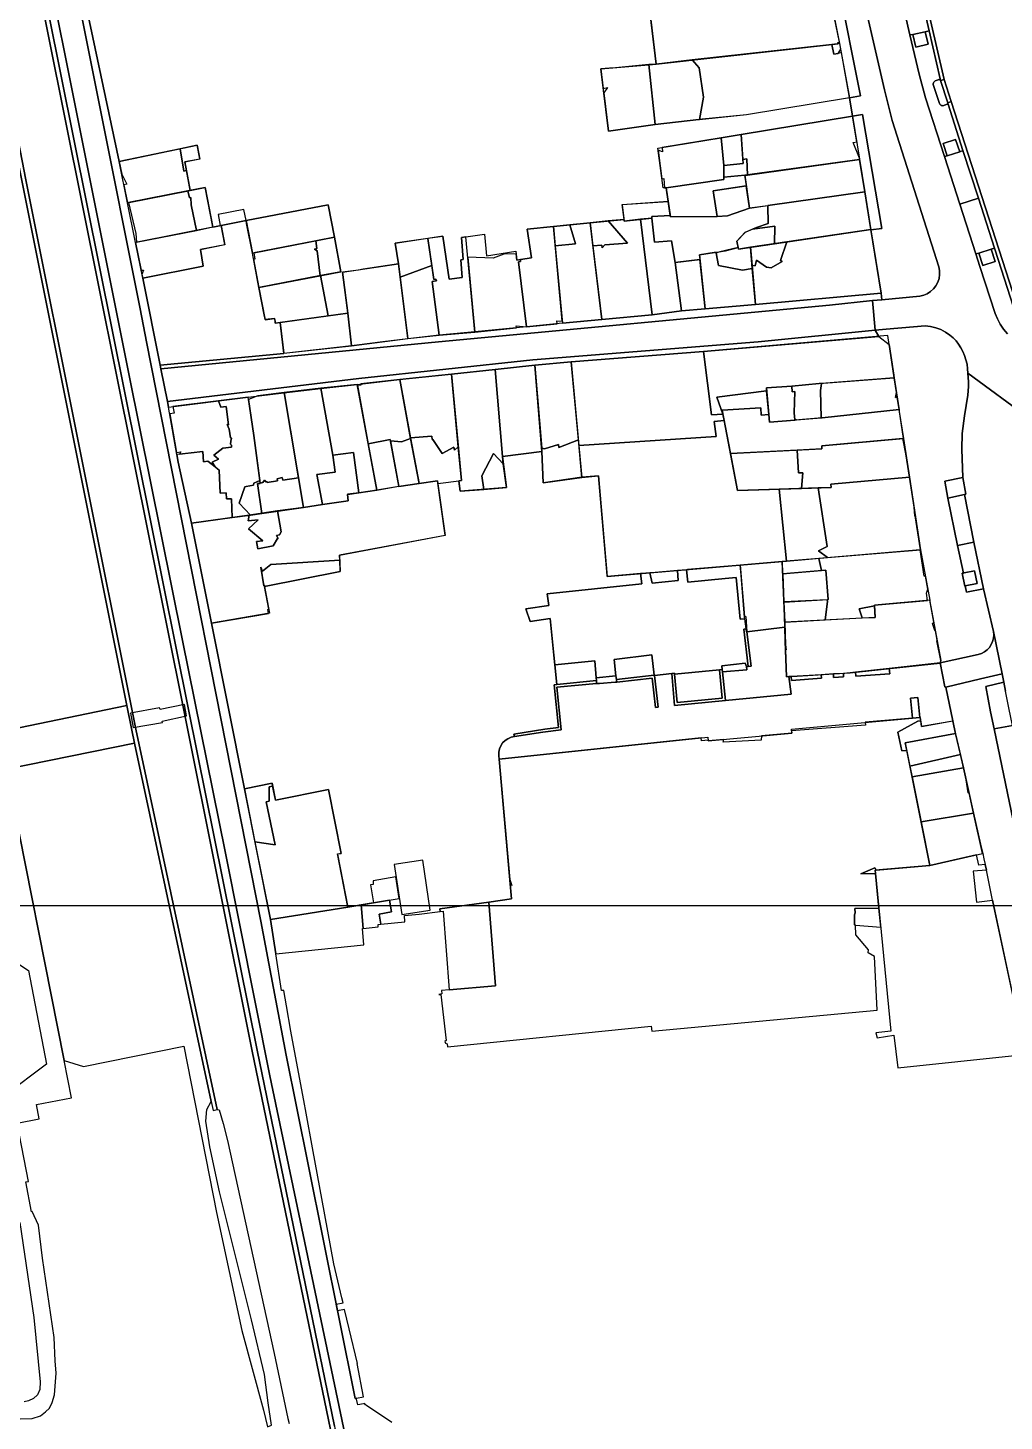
# Model space of a CAD drawing. Header units: metres. Extents: x -62 to 637, y -499 to 559.
# Drawn here: x 338.6 to 450.3, y -59 to 100.4 of the extents above; entities that cross this region are included whole.
import ezdxf

# ---------------------------------------------------------------- set-up
doc = ezdxf.new("R2010")
doc.units = ezdxf.units.M

msp = doc.modelspace()

# ---------------------------------------------------------------- linework, layer by layer
at = {"color": 7}
msp.add_lwpolyline([(0, 0), (519, 0), (519, 299), (0, 299)], close=True, dxfattribs=at)
at = {"layer": 'building_2', "color": 1}
for points in [[(431.44, 98.78), (430.12, 105.25), (429.85, 105.19), (429.82, 105.34), (409.7, 102.97), (410.48, 96.28), (431.3, 98.59), (431.27, 98.75), (431.44, 98.78)], [(415.42, 95.84), (415.88, 92.5), (415.45, 89.94), (420.81, 90.5), (432.59, 92.44), (431.66, 97.59), (431.3, 97.5), (430.8, 97.41), (430.58, 98.53), (414.61, 96.75), (415.42, 95.84)], [(431.59, 97.97), (431.47, 98.62), (430.58, 98.53), (430.8, 97.41), (431.3, 97.5), (431.59, 97.97)], [(404.91, 93.62), (404.5, 93), (405.02, 88.62), (410.38, 89.38), (409.63, 96.22), (405.44, 95.81), (405.15, 95.81), (404.17, 95.72), (404.44, 93.47), (404.91, 93.62)], [(414.61, 96.75), (410.48, 96.28), (409.63, 96.22), (410.38, 89.38), (415.36, 89.94), (415.45, 89.94), (415.88, 92.5), (415.42, 95.84), (414.61, 96.75)], [(433.42, 87.38), (432.95, 90.31), (420.2, 88.22), (420.41, 85.38), (420.84, 85.44), (420.92, 83.59), (433.74, 85.38), (433.73, 85.5), (433, 87.31), (433.42, 87.38)], [(411.2, 86.25), (410.72, 86.44), (411.15, 83.16), (411.37, 83.19), (411.43, 82.12), (411.62, 82.12), (418.21, 83.06), (418.21, 84.69), (417.9, 87.84), (411.16, 86.75), (411.2, 86.25)], [(349.95, 82.56), (349.62, 82.47), (350.04, 80.41), (357.2, 81.81), (356.77, 84.09), (356.48, 84.03), (356.06, 86.59), (349.1, 85.12), (349.39, 83.69), (349.95, 82.56)], [(356.48, 84.03), (356.77, 84.09), (356.59, 85.09), (358.31, 85.44), (358.02, 87), (356.06, 86.59), (356.48, 84.03)], [(420.92, 83.59), (420.84, 85.44), (420.41, 85.38), (420.45, 84.91), (418.21, 84.69), (418.21, 83.34), (420.63, 83.56), (420.92, 83.59)], [(434.35, 81.66), (433.74, 85.38), (420.63, 83.56), (421.14, 79.81), (423.25, 80.09), (434.35, 81.66)], [(418.21, 83.34), (418.21, 83.06), (411.62, 82.12), (412.11, 78.81), (417.46, 78.84), (417.02, 81.78), (420.8, 82.34), (420.63, 83.56), (418.21, 83.34)], [(351.07, 75.91), (357.91, 77.25), (357.3, 80.16), (357.29, 81), (357.12, 80.97), (356.95, 81.78), (350.16, 80.44), (350.99, 76.91), (351.07, 75.91)], [(357.91, 77.25), (359.8, 77.66), (358.91, 82.16), (356.95, 81.78), (357.12, 80.97), (357.29, 81), (357.3, 80.16), (357.91, 77.25)], [(421.5, 77.41), (424.07, 77.75), (424.01, 75.72), (435.05, 77.34), (434.35, 81.66), (423.25, 80.09), (423.28, 78.03), (421.94, 77.59), (421.5, 77.41)], [(372.98, 80.19), (363.59, 78.38), (364.32, 74.66), (373.69, 76.47), (372.98, 80.19)], [(406.59, 80.19), (406.83, 78.31), (410, 78.66), (409.98, 78.84), (412.09, 78.97), (411.85, 80.56), (406.59, 80.19)], [(363.34, 79.66), (360.39, 79.09), (360.65, 77.81), (363.59, 78.38), (363.34, 79.66)], [(401.27, 75.72), (398.95, 75.47), (399.76, 66.62), (404.29, 67.06), (402.93, 78.12), (400.61, 77.88), (401.27, 75.72)], [(404.28, 75.56), (404.3, 75.25), (404.63, 75.59), (407.2, 75.81), (404.98, 78.34), (402.93, 78.12), (403.26, 75.47), (404.28, 75.56)], [(404.3, 75.25), (404.28, 75.56), (403.26, 75.47), (404.29, 67.06), (410.02, 67.59), (408.68, 78.53), (406.83, 78.31), (406.81, 78.5), (404.98, 78.34), (407.2, 75.81), (404.63, 75.59), (404.3, 75.25)], [(410.02, 67.59), (413.37, 68.06), (412.65, 73.59), (412.25, 76.06), (410.29, 75.91), (410, 78.66), (408.68, 78.53), (410.02, 67.59)], [(351.69, 72.22), (351.78, 71.78), (358.7, 73.16), (358.38, 75.06), (361.18, 75.62), (360.74, 77.81), (350.96, 75.88), (351.59, 72.69), (351.88, 72.72), (351.69, 72.22)], [(386.83, 71.66), (386.11, 76.59), (384.39, 76.34), (385.05, 71.62), (385.28, 71.66), (385.35, 71.47), (384.87, 71.41), (385.66, 65.28), (389.75, 65.62), (388.74, 76.53), (388.22, 76.44), (388.42, 73.94), (388.16, 73.88), (388.3, 71.88), (386.83, 71.66)], [(395.67, 66.22), (399.16, 66.56), (399.12, 66.91), (399.73, 66.88), (398.73, 77.69), (395.74, 77.41), (396.23, 74.12), (394.97, 73.91), (394.99, 73.69), (394.73, 73.66), (395.67, 66.22)], [(398.95, 75.47), (401.27, 75.72), (400.61, 77.88), (398.73, 77.69), (398.95, 75.47)], [(424.07, 77.75), (421.5, 77.41), (420.68, 77.03), (419.7, 76.03), (419.9, 75.12), (424.01, 75.72), (424.07, 77.75)], [(425.41, 75.94), (424.7, 73.81), (424.89, 73.69), (423.62, 72.97), (423.11, 73.03), (421.95, 73.84), (421.8, 73.19), (421.45, 73.25), (421.86, 68.78), (436.22, 70.06), (435.05, 77.34), (425.41, 75.94)], [(364.45, 73.97), (365.07, 70.72), (372.08, 72.06), (371.73, 74.91), (371.42, 75.12), (371.69, 75.19), (371.58, 76.06), (364.47, 74.69), (364.59, 73.97), (364.45, 73.97)], [(371.73, 74.91), (372.08, 72.06), (374.43, 72.53), (373.69, 76.47), (371.58, 76.06), (371.69, 75.19), (371.42, 75.12), (371.73, 74.91)], [(381.2, 71.91), (384.83, 73.22), (384.39, 76.34), (380.66, 75.81), (381.01, 73.41), (381.2, 71.91)], [(417.35, 74.66), (417.6, 73.25), (420.37, 72.69), (421.48, 72.88), (421.26, 75.34), (419.9, 75.12), (419.86, 75.31), (418.43, 74.94), (417.75, 74.81), (417.35, 74.66)], [(424.7, 73.81), (425.41, 75.94), (421.26, 75.34), (421.45, 73.25), (421.8, 73.19), (421.95, 73.84), (423.11, 73.03), (423.62, 72.97), (424.89, 73.69), (424.7, 73.81)], [(376.97, 72.81), (376.46, 72.69), (374.62, 72.47), (375.22, 67.78), (375.66, 64.06), (382.09, 64.88), (381.01, 73.41), (376.97, 72.81)], [(394.73, 73.66), (394.99, 73.69), (394.97, 73.91), (394.56, 73.84), (394.48, 74.56), (393.06, 74.53), (391.84, 74.06), (388.96, 74.19), (389.75, 65.62), (394.52, 66.09), (394.48, 66.34), (395.67, 66.22), (394.73, 73.66)], [(415.49, 73.94), (412.65, 73.59), (413.37, 68.06), (416.09, 68.28), (415.49, 73.94)], [(417.33, 74.75), (415.44, 74.47), (416.09, 68.28), (421.86, 68.78), (421.48, 72.88), (420.37, 72.69), (417.6, 73.25), (417.35, 74.66), (417.33, 74.75)], [(372.98, 67.47), (372.1, 72.09), (365.07, 70.72), (365.78, 67.03), (366.85, 67.19), (366.93, 66.88), (366.93, 66.62), (372.98, 67.47)], [(381.2, 71.91), (382.09, 64.88), (385.66, 65.28), (384.87, 71.41), (385.35, 71.47), (385.28, 71.66), (385.05, 71.62), (384.83, 73.22), (381.2, 71.91)], [(375.66, 64.06), (375.22, 67.78), (367.48, 66.72), (367.9, 63.19), (375.66, 64.06)], [(416.82, 56.16), (418.12, 56.22), (417.43, 58.16), (423.12, 58.91), (423.09, 59.25), (425.99, 59.44), (429.11, 59.72), (437.7, 60.38), (437.12, 64.19), (436.98, 65.22), (415.89, 63.41), (416.82, 56.16)], [(399.32, 52.75), (399.35, 52.41), (401.59, 53.28), (400.75, 62.22), (396.62, 61.84), (397.4, 52.34), (397.72, 52.28), (399.32, 52.75)], [(417.13, 55.38), (418.27, 55.5), (418.12, 56.22), (416.82, 56.16), (415.89, 63.41), (400.75, 62.22), (401.65, 52.66), (417.34, 53.69), (417.13, 55.38)], [(384.83, 53.72), (384.88, 53.31), (384.94, 53.34), (386.02, 51.72), (387.34, 52.47), (387.44, 52.09), (387.86, 52.5), (387.1, 60.81), (381.16, 60.19), (382.4, 53.53), (384.83, 53.72)], [(387.1, 60.81), (388.21, 48.62), (387.91, 48.59), (388.06, 47.41), (390.77, 47.62), (390.56, 49.16), (391.88, 51.72), (393.01, 50.53), (392.9, 51.38), (392.08, 61.34), (387.1, 60.81)], [(397.43, 51.97), (396.62, 61.84), (392.08, 61.34), (392.9, 51.38), (397.43, 51.97)], [(372.16, 59.19), (367.94, 58.69), (370.17, 45.56), (372.32, 45.91), (371.67, 49.31), (373.77, 49.59), (373.52, 51.53), (372.16, 59.19)], [(378.56, 47.53), (376.3, 59.62), (372.16, 59.19), (373.52, 51.53), (375.86, 51.84), (376.47, 47.22), (378.56, 47.53)], [(382.41, 53.44), (381.16, 60.19), (376.7, 59.69), (376.71, 59.56), (376.33, 59.53), (377.57, 52.84), (380.08, 53.31), (380.11, 53.16), (381.35, 53.06), (382.41, 53.44)], [(426.27, 56.38), (426.33, 58.81), (426.04, 58.78), (425.99, 59.44), (423.09, 59.25), (423.44, 55.31), (426.33, 55.53), (426.54, 55.56), (426.35, 55.59), (426.27, 56.38)], [(426.33, 58.81), (426.27, 56.38), (426.35, 55.59), (426.54, 55.56), (429.36, 55.81), (429.28, 58.94), (429.38, 59.75), (429.11, 59.72), (425.99, 59.44), (426.04, 58.78), (426.33, 58.81)], [(438.04, 58.16), (437.84, 58.12), (437.96, 58.69), (437.7, 60.38), (429.38, 59.75), (429.28, 58.94), (429.36, 55.81), (429.45, 55.81), (438.26, 56.75), (438.04, 58.16)], [(360.44, 57.75), (355.22, 57.09), (355.36, 56.34), (354.87, 56.28), (355.63, 51.84), (356.13, 51.91), (355.97, 51.66), (358.66, 51.94), (358.74, 50.78), (359.24, 50.84), (360.05, 50.19), (359.72, 50.72), (360.45, 51.06), (359.91, 51.53), (360.92, 52.34), (361.94, 52.44), (361.91, 52.69), (361.83, 52.81), (361.86, 53.12), (361.91, 53.5), (361.8, 53.53), (361.66, 54.5), (361.45, 55.06), (361.59, 55), (361.31, 57.12), (360.7, 57.03), (360.44, 57.75)], [(363.83, 58.19), (360.44, 57.75), (360.7, 57.03), (361.31, 57.12), (361.59, 55), (361.45, 55.06), (361.66, 54.5), (361.8, 53.53), (361.91, 53.5), (361.86, 53.12), (361.83, 52.81), (361.91, 52.69), (361.94, 52.44), (360.92, 52.34), (359.91, 51.53), (360.45, 51.06), (359.72, 50.72), (360.05, 50.19), (360.51, 49.81), (360.65, 47.19), (361.31, 47.22), (361.35, 46.53), (361.91, 46.53), (362.02, 44.41), (364.11, 44.69), (362.79, 46.03), (363.47, 47.91), (363.61, 47.97), (364.46, 48.09), (364.48, 48.34), (365.15, 48.62), (364.48, 53.78), (363.83, 58.19)], [(365.98, 48.53), (366, 48.41), (367.19, 48.59), (367.14, 48.84), (367.74, 48.97), (367.8, 48.69), (369.59, 48.94), (367.94, 58.69), (364.92, 58.31), (363.87, 57.91), (364.48, 53.78), (365.19, 48.34), (365.51, 48.41), (365.7, 48.66), (365.87, 48.5), (365.98, 48.53)], [(422.48, 56.12), (423.36, 56.19), (423.12, 58.91), (417.43, 58.16), (418.12, 56.22), (418.05, 56.69), (422.44, 56.97), (422.48, 56.12)], [(437.84, 58.12), (438.04, 58.16), (437.96, 58.69), (437.84, 58.12)], [(438.26, 56.75), (429.45, 55.81), (426.33, 55.53), (423.44, 55.31), (423.36, 56.19), (422.48, 56.12), (422.44, 56.97), (418.05, 56.69), (418.98, 51.72), (429.44, 52.28), (429.41, 52.59), (438.77, 53.44), (438.26, 56.75)], [(419.77, 47.5), (418.27, 55.5), (417.13, 55.38), (417.34, 53.69), (401.65, 52.66), (401.99, 49), (403.9, 49.16), (404.89, 37.66), (425.38, 39.41), (424.55, 47.66), (419.77, 47.5)], [(383.38, 48.28), (382.41, 53.44), (381.35, 53.06), (380.11, 53.16), (381.08, 47.97), (383.38, 48.28)], [(384.88, 53.31), (384.83, 53.72), (382.4, 53.53), (383.38, 48.28), (385.47, 48.59), (385.52, 48.28), (388.21, 48.62), (387.86, 52.5), (387.44, 52.09), (387.34, 52.47), (386.02, 51.72), (384.94, 53.34), (384.88, 53.31)], [(399.35, 52.41), (399.32, 52.75), (397.72, 52.28), (397.4, 52.34), (397.43, 51.97), (397.57, 48.38), (401.99, 49), (401.59, 53.28), (399.35, 52.41)], [(426.77, 49.53), (427.27, 49.5), (427.09, 47.72), (430.48, 47.84), (430.45, 48.22), (439.44, 49.03), (439.03, 51.69), (438.7, 53.44), (429.41, 52.59), (429.44, 52.28), (426.59, 52.12), (426.77, 49.53)], [(357.37, 43.75), (362.02, 44.41), (361.91, 46.53), (361.35, 46.53), (361.31, 47.22), (360.65, 47.19), (360.51, 49.81), (359.24, 50.84), (358.74, 50.78), (358.66, 51.94), (355.67, 51.62), (355.82, 50.75), (357.37, 43.75)], [(391.88, 51.72), (390.56, 49.16), (390.77, 47.62), (393.36, 47.84), (393.01, 50.53), (391.88, 51.72)], [(427.27, 49.5), (426.77, 49.53), (426.59, 52.12), (418.98, 51.72), (419.77, 47.5), (427.09, 47.72), (427.27, 49.5)], [(366.7, 41.16), (364.93, 40.81), (364.79, 41.66), (365.52, 41.75), (363.88, 43.12), (364.99, 44.12), (363.82, 44.03), (363.96, 44.69), (357.37, 43.75), (359.65, 32.31), (366.16, 33.44), (366.09, 33.88), (366.2, 33.91), (365.69, 36.5), (365.73, 36.62), (365.63, 36.59), (365.3, 38.72), (365.47, 38.25), (366.42, 39.03), (374.3, 39.53), (374.28, 40.09), (386.37, 42.38), (385.47, 48.59), (383.38, 48.28), (381.08, 47.97), (378.56, 47.53), (376.47, 47.22), (375.18, 47.06), (375.28, 46.31), (372.32, 45.91), (370.17, 45.56), (367.2, 45.16), (367.62, 42.75), (367.41, 42.41), (367.09, 42.34), (367.27, 42), (367.18, 42), (366.7, 41.16)], [(365.41, 44.88), (364.89, 48.28), (365.19, 48.31), (365.15, 48.62), (364.48, 48.34), (364.46, 48.09), (363.61, 47.97), (363.47, 47.91), (362.79, 46.03), (364.11, 44.69), (365.41, 44.88)], [(366, 48.41), (365.98, 48.53), (365.87, 48.5), (365.7, 48.66), (365.51, 48.41), (365.19, 48.34), (364.89, 48.28), (365.41, 44.88), (370.17, 45.56), (369.59, 48.94), (367.8, 48.69), (367.74, 48.97), (367.14, 48.84), (367.19, 48.59), (366, 48.41)], [(440.06, 44.59), (439.97, 45.59), (439.44, 49.03), (430.45, 48.22), (430.48, 47.84), (429.02, 47.78), (430.02, 41.09), (429.04, 40.59), (430.07, 39.81), (440.72, 40.72), (440.12, 44.59), (440.06, 44.59)], [(429.02, 47.78), (424.55, 47.66), (425.38, 39.41), (430.07, 39.81), (429.04, 40.59), (430.02, 41.09), (429.02, 47.78)], [(364.93, 40.81), (366.7, 41.16), (367.18, 42), (367.27, 42), (367.09, 42.34), (367.41, 42.41), (367.62, 42.75), (367.2, 45.16), (363.96, 44.69), (363.82, 44.03), (364.99, 44.12), (363.88, 43.12), (365.52, 41.75), (364.79, 41.66), (364.93, 40.81)], [(430.07, 34.78), (429.8, 32.69), (434.04, 32.91), (433.7, 33.94), (435.45, 34.28), (435.45, 34.38), (441.52, 34.91), (441.39, 35.75), (441.54, 36.19), (441.27, 37.69), (441.12, 37.69), (440.69, 40.69), (429.1, 39.72), (429.38, 38.34), (429.88, 38.38), (430.17, 35.03), (430.02, 35), (430.07, 34.78)], [(374.3, 39.53), (366.42, 39.03), (365.47, 38.25), (365.3, 38.72), (365.63, 36.59), (365.73, 36.62), (365.69, 36.5), (374.37, 38.22), (374.3, 39.53)], [(420.75, 33.09), (420.84, 31.31), (425.2, 31.84), (425.16, 33.12), (424.9, 39.38), (420.09, 38.97), (420.59, 33.09), (420.75, 33.09)], [(429.1, 39.72), (424.9, 39.38), (424.95, 37.97), (429.38, 38.34), (429.1, 39.72)], [(429.8, 32.69), (430.07, 34.78), (430.02, 35), (425.09, 34.75), (425.18, 32.44), (429.8, 32.69)], [(442.41, 31.44), (442.34, 31.47), (442.1, 32.28), (442.23, 32.44), (441.77, 34.94), (435.45, 34.38), (435.53, 32.97), (425.18, 32.44), (425.27, 29.84), (425.35, 29.28), (425.28, 29.28), (425.38, 26.19), (432.65, 26.62), (442.97, 27.75), (443.02, 28.06), (442.57, 30.31), (442.6, 30.38), (442.41, 31.44)], [(435.53, 32.97), (435.45, 34.28), (433.7, 33.94), (434.04, 32.91), (435.53, 32.97)], [(434.71, -5.41), (434.78, -5.06), (433.33, -3.34), (433.29, -2.22), (433.18, -2.19), (433.16, -1.06), (433.23, -0.81), (433.22, -0.34), (435.95, -0.31), (435.57, 3.69), (433.88, 3.62), (435.49, 4.34), (435.66, 4.06), (441.77, 4.59), (439.13, 17.75), (438.59, 17.72), (438.1, 19.84), (440.42, 21.12), (440.74, 21.16), (440.68, 21.53), (434.4, 20.97), (434.44, 20.66), (425.97, 20), (426, 19.72), (422.52, 19.41), (422.49, 18.91), (418.16, 18.69), (418.21, 19), (416.45, 18.84), (416.45, 18.91), (415.68, 18.84), (415.65, 19.19), (392.54, 16.75), (393.76, 2.97), (393.98, 2.31), (393.8, 2.47), (393.95, 0.78), (391.37, 0.41), (392.1, -9.19), (386.82, -9.62), (385.94, -9.72), (385.98, -10.09), (385.65, -10.16), (385.85, -10.16), (386.48, -15.44), (386.33, -15.56), (386.38, -15.75), (386.58, -15.81), (386.64, -16.16), (409.92, -13.78), (409.98, -14.38), (435.76, -11.97), (435.47, -5.81), (434.71, -5.41)], [(438.95, 18.62), (444.73, 19.69), (444.4, 21.12), (440.84, 20.5), (440.74, 21.16), (440.42, 21.12), (438.1, 19.84), (438.59, 17.72), (439.13, 17.75), (438.95, 18.62)], [(445.27, 17.28), (444.73, 19.69), (438.95, 18.62), (439.49, 15.97), (445.27, 17.28)], [(445.61, 15.78), (445.27, 17.28), (439.49, 15.97), (439.74, 14.72), (445.61, 15.78)], [(446.77, 10.59), (446.26, 12.88), (446.18, 12.91), (445.92, 14.38), (445.61, 15.78), (439.74, 14.72), (440.77, 9.59), (446.77, 10.59)], [(366.22, 13.59), (366.63, 13.66), (366.56, 14), (363.42, 13.38), (364.61, 7.31), (366.91, 6.97), (365.89, 11.88), (366.25, 11.94), (366.22, 13.59)], [(364.61, 7.31), (366.37, -1.59), (375.24, -0.16), (374.05, 5.91), (374.47, 5.97), (373.02, 13.28), (366.95, 12.06), (366.63, 13.66), (366.22, 13.59), (366.25, 11.94), (365.89, 11.88), (366.91, 6.97), (364.61, 7.31)], [(446.77, 10.59), (440.77, 9.59), (441.77, 4.59), (447.81, 5.97), (446.77, 10.59)], [(380.52, 4.72), (381.39, -1.03), (384.66, -0.53), (383.8, 5.19), (380.52, 4.72)], [(451.85, -17.12), (451.73, -16.53), (452.6, -16.44), (451.83, -12.91), (448.93, 0.62), (448.25, 4.06), (448.1, 4.69), (447.37, 4.62), (447.12, 5.81), (441.77, 4.59), (435.53, 4.06), (437.31, -14.38), (435.61, -14.56), (435.77, -15.12), (437.68, -14.84), (438.11, -18.56), (451.85, -17.12)], [(378.12, 2.41), (377.84, 2.38), (378.15, 0.31), (381.11, 0.81), (380.73, 3.28), (378.12, 2.84), (378.12, 2.41)], [(435.53, 4.06), (435.66, 4.06), (435.49, 4.34), (433.88, 3.62), (435.57, 3.69), (435.53, 4.06)], [(377.07, -4.5), (376.89, -2.62), (376.99, -2.62), (376.75, 0.09), (375.24, -0.16), (366.37, -1.59), (366.99, -5.5), (377.07, -4.5)], [(380.01, 0.62), (376.75, 0.09), (376.99, -2.62), (378.71, -2.41), (378.71, -2.16), (379, -2.12), (378.8, -0.97), (380.24, -0.72), (380.01, 0.62)], [(392.1, -9.19), (391.37, 0.41), (385.74, -0.38), (385.77, -0.66), (386.13, -0.62), (386.82, -9.62), (392.1, -9.19)], [(433.16, -1.06), (433.18, -2.19), (433.29, -2.22), (436.16, -2.47), (435.95, -0.31), (433.22, -0.34), (433.23, -0.81), (433.16, -1.06)]]:
    msp.add_lwpolyline(points, close=True, dxfattribs=at)
at = {"layer": 'road_0', "color": 8}
for points in [[(434.91, 129.52), (433.24, 129.07), (433.09, 129.06), (432.95, 129.1), (432.82, 129.17), (432.72, 129.29), (432.67, 129.42), (439.48, 99.61), (439.83, 99.66), (441.24, 99.97), (441.69, 100.08), (434.91, 129.52)], [(443.87, 91.69), (443.75, 91.69), (443.27, 91.52), (443.17, 91.53), (443.08, 91.56), (442.99, 91.62), (442.92, 91.69), (442.87, 91.77), (442.16, 93.94), (442.16, 94.04), (442.18, 94.14), (442.23, 94.23), (442.3, 94.3), (442.39, 94.35), (442.83, 94.52), (442.96, 94.58), (441.69, 100.08), (441.24, 99.97), (441.6, 98.56), (440.16, 98.21), (439.83, 99.66), (439.48, 99.61), (440.57, 95.11), (441.3, 92.41), (443.46, 85.69), (443.77, 85.79), (443.3, 87.2), (444.72, 87.67), (445.19, 86.26), (445.57, 86.39), (443.87, 91.69)], [(443, 94.41), (442.96, 94.58), (442.83, 94.52), (442.39, 94.35), (442.3, 94.3), (442.23, 94.23), (442.18, 94.14), (442.16, 94.04), (442.16, 93.94), (442.87, 91.77), (442.92, 91.69), (442.99, 91.62), (443.08, 91.56), (443.17, 91.53), (443.27, 91.52), (443.75, 91.69), (443.87, 91.69), (443.82, 91.84), (443, 94.41)], [(445.57, 86.39), (445.19, 86.26), (443.77, 85.79), (443.46, 85.69), (445.21, 80.25), (447.33, 80.93), (445.57, 86.39)], [(447.33, 80.93), (445.21, 80.25), (447.03, 74.59), (447.39, 74.65), (448.8, 75.1), (449.17, 75.22), (447.33, 80.93)], [(430.32, 68.69), (435.23, 69.22), (436.28, 69.32), (436.22, 70.07), (421.86, 68.79), (416.09, 68.29), (413.37, 68.05), (410.02, 67.59), (404.29, 67.07), (399.76, 66.62), (395.67, 66.21), (389.75, 65.63), (385.66, 65.27), (382.09, 64.86), (379.24, 64.5), (376.26, 64.12), (375.66, 64.05), (367.9, 63.18), (353.77, 61.84), (353.86, 61.42), (385.58, 64.5), (430.32, 68.69)], [(422.14, 64.5), (435.52, 65.83), (435.23, 69.22), (430.32, 68.69), (385.58, 64.5), (353.86, 61.42), (354.62, 57.66), (376.5, 60.29), (396.37, 62.44), (422.14, 64.5)], [(435.95, 65.11), (435.52, 65.83), (422.14, 64.5), (396.37, 62.44), (376.5, 60.29), (354.62, 57.66), (354.74, 57.04), (363.83, 58.19), (367.93, 58.68), (372.15, 59.18), (376.3, 59.63), (381.15, 60.18), (387.1, 60.8), (392.08, 61.34), (396.61, 61.83), (400.75, 62.23), (415.89, 63.4), (435.95, 65.11)], [(445.54, 48.97), (445.42, 52.21), (445.48, 54.03), (445.74, 56.03), (446.13, 58.4), (446.17, 58.9), (446.19, 59.41), (446.19, 59.91), (446.16, 60.42), (446.11, 60.92), (446.09, 61.43), (446.03, 61.94), (445.91, 62.44), (445.75, 62.93), (445.55, 63.4), (445.33, 63.82), (445.06, 64.22), (444.77, 64.6), (444.43, 64.95), (444.07, 65.26), (443.57, 65.62), (443.02, 65.91), (442.45, 66.12), (441.85, 66.27), (441.24, 66.34), (439.91, 66.22), (436.77, 65.95), (435.52, 65.83), (435.95, 65.11), (437.12, 64.2), (437.65, 60.69), (437.7, 60.39), (438.26, 56.74), (438.29, 56.53), (438.76, 53.43), (439.44, 49.03), (440.72, 40.71), (441.77, 34.93), (441.79, 34.79), (443.02, 28.05), (442.96, 27.76), (447.3, 28.72), (447.67, 28.84), (448.01, 29.02), (448.32, 29.25), (448.59, 29.54), (448.8, 29.86), (448.95, 30.21), (449.05, 30.59), (449.08, 30.97), (449.04, 31.36), (447.93, 36.24), (445.98, 35.85), (445.83, 36.57), (445.78, 36.56), (445.49, 38.03), (445.62, 38.05), (444.96, 41.22), (443.83, 46.61), (443.48, 48.55), (445.54, 48.97)], [(446.82, 41.6), (445.75, 47.03), (443.83, 46.61), (444.96, 41.22), (446.82, 41.6)], [(446.82, 41.6), (444.96, 41.22), (445.62, 38.05), (445.7, 38.07), (446.9, 38.31), (447.19, 36.84), (445.83, 36.57), (445.98, 35.85), (447.93, 36.24), (446.82, 41.6)], [(420.62, 32.81), (420.09, 32.77), (419.62, 37.55), (418.38, 37.43), (414.12, 37.02), (413.94, 38.43), (412.98, 38.35), (412.94, 38.35), (412.99, 37.21), (410.02, 36.91), (409.78, 38.08), (408.84, 38), (408.71, 37.99), (408.85, 36.81), (398.01, 35.67), (398.2, 34.34), (395.57, 33.96), (396.06, 32.51), (398.38, 32.85), (398.8, 28.66), (398.91, 27.55), (403.48, 28.01), (403.63, 26.05), (405.89, 26.3), (405.68, 28.16), (409.98, 28.69), (410.25, 26.35), (410.31, 26.34), (412.26, 26.55), (412.57, 26.58), (412.57, 26.48), (417.71, 26.99), (418.04, 27.02), (418, 27.45), (420.68, 27.72), (420.8, 27.34), (421.01, 27.37), (420.5, 31.63), (420.77, 31.66), (420.62, 32.81)], [(425.2, 31.85), (420.87, 31.33), (421.34, 27.41), (421.01, 27.37), (420.8, 27.34), (420.86, 26.97), (418.06, 26.73), (418.4, 23.45), (425.92, 24.2), (425.67, 26.2), (425.38, 26.18), (425.25, 30.24), (425.2, 31.85)], [(449.04, 31.36), (449.08, 30.97), (449.05, 30.59), (448.95, 30.21), (448.8, 29.86), (448.59, 29.54), (448.32, 29.25), (448.01, 29.02), (447.67, 28.84), (447.3, 28.72), (442.96, 27.76), (443.49, 25.02), (443.61, 25.01), (447.59, 25.95), (450.03, 26.51), (449.04, 31.36)], [(440.62, 21.53), (440.68, 21.54), (440.84, 20.5), (444.4, 21.14), (443.61, 25.01), (443.49, 25.02), (442.96, 27.76), (437.13, 27.11), (437.2, 26.51), (433.33, 26.24), (433.28, 26.69), (432.65, 26.62), (431.89, 26.57), (431.91, 26.18), (430.78, 26.11), (430.76, 26.51), (429.37, 26.42), (429.4, 26.03), (425.95, 25.77), (425.92, 26.21), (425.67, 26.2), (425.92, 24.2), (418.4, 23.45), (412.6, 22.88), (412.26, 26.55), (410.31, 26.34), (410.72, 22.69), (410.4, 22.66), (410.03, 26.01), (405.97, 25.57), (405.81, 25.55), (403.99, 25.42), (403.68, 25.4), (399.14, 24.98), (399.63, 20.13), (397.53, 19.85), (394.27, 19.34), (393.89, 19.26), (393.53, 19.1), (393.21, 18.89), (392.93, 18.61), (392.72, 18.28), (392.57, 17.92), (392.5, 17.54), (392.5, 17.15), (392.54, 16.74), (416.41, 19.26), (416.45, 18.85), (426, 19.73), (425.95, 20.19), (439.79, 21.46), (439.56, 23.73), (440.41, 23.82), (440.62, 21.53)], [(420.8, 27.34), (420.68, 27.72), (418, 27.45), (418.04, 27.02), (418.06, 26.73), (420.86, 26.97), (420.8, 27.34)], [(405.89, 26.3), (403.63, 26.05), (403.65, 25.75), (403.68, 25.4), (403.99, 25.42), (405.81, 25.55), (405.97, 25.57), (405.94, 25.88), (405.89, 26.3)], [(349.97, 22.88), (335.35, 19.9), (335.55, 18.92), (335.85, 17.36), (336.2, 15.63), (350.84, 18.6), (350.53, 20.07), (349.97, 22.88)], [(356.54, 23.01), (353.76, 22.43), (353.71, 22.64), (350.37, 22.03), (350.7, 20.38), (354.02, 20.96), (353.99, 21.11), (356.8, 21.73), (356.54, 23.01)], [(451.22, 20.61), (449.14, 20.21), (453.24, 0.37), (455.32, 0.83), (451.22, 20.61)]]:
    msp.add_lwpolyline(points, close=True, dxfattribs=at)
for points in [[(450.65, 65.42), (450.21, 65.95), (449.82, 66.52), (449.51, 67.12), (449.26, 67.76), (447.51, 73.12), (447.03, 74.59), (445.21, 80.25), (443.46, 85.69), (441.3, 92.41), (440.57, 95.11), (440.57, 95.11), (439.48, 99.61), (432.67, 129.42)], [(380.26, -59.15), (377.35, -57.21), (377.25, -57.11), (377.19, -57.02), (377.17, -56.95), (377.02, -56.99), (376.36, -57.12), (376.23, -56.46), (376.21, -56.36), (376.05, -56.39), (370.68, -29.63), (368.17, -17.1), (365.28, -1.78), (352.22, 64.5), (351.47, 68.28), (342.11, 115.3)], [(342.11, 115.3), (351.47, 68.28), (352.22, 64.5), (365.28, -1.78), (368.17, -17.1), (370.68, -29.63), (376.05, -56.39), (376.21, -56.36), (377.02, -56.2), (376.3, -52.4), (376.32, -52.38), (375.38, -48.42), (374.85, -46.2), (374.04, -46.36), (373.9, -45.6), (374.68, -45.45), (374.54, -44.88), (373.62, -40.99), (372.27, -33.5), (371.27, -28.13), (370.4, -23.33), (370.29, -22.72), (368.71, -14.36), (368.22, -11.46), (367.91, -9.7), (367.66, -9.73), (366.99, -5.51), (366.37, -1.6), (363.42, 13.38), (359.65, 32.31), (357.37, 43.74), (355.82, 50.74), (355.67, 51.62), (354.74, 57.04), (354.62, 57.66), (354.62, 57.66), (353.86, 61.42), (353.77, 61.84), (351.78, 71.77), (350.96, 75.88), (350.04, 80.4), (349.1, 85.12), (345.42, 102.39)], [(339.56, 109.34), (357.01, 22.44), (364.85, -16.54), (373.7, -59.57), (373.74, -59.8), (373.82, -59.97), (374.12, -60.58), (376.26, -65.06), (377.16, -66.91), (377.76, -68.12), (378.14, -68.98), (378.71, -70.16), (379.1, -70.17), (378.57, -68.99), (375.09, -61.34), (370.12, -37.66), (366.3, -19.49), (361.22, 6.2), (356.34, 30.35), (350.24, 60.67), (344.32, 90.2), (340.68, 108.31)], [(431.3, 105.49), (433.84, 92.66), (432.59, 92.43), (432.95, 90.32), (434.06, 90.5), (436.28, 77.46), (435.04, 77.33), (436.22, 70.07), (436.28, 69.32), (440.64, 69.72), (441.08, 69.83), (441.49, 70.01), (441.87, 70.26), (442.2, 70.56), (442.48, 70.92), (442.69, 71.32), (442.83, 71.75), (442.9, 72.2), (442.89, 72.65), (442.8, 73.1), (437.48, 89.83), (436.59, 93.32), (432.79, 109.9)], [(432.79, 109.9), (436.59, 93.32), (437.48, 89.83), (442.8, 73.1), (442.89, 72.65), (442.9, 72.2), (442.83, 71.75), (442.69, 71.32), (442.48, 70.92), (442.2, 70.56), (441.87, 70.26), (441.49, 70.01), (441.08, 69.83), (440.64, 69.72), (436.28, 69.32), (435.23, 69.22), (435.52, 65.83), (436.77, 65.95), (439.91, 66.22), (441.24, 66.34), (441.85, 66.27), (442.45, 66.12), (443.02, 65.91), (443.57, 65.62), (444.07, 65.26), (444.43, 64.95), (444.77, 64.6), (445.06, 64.22), (445.33, 63.82), (445.55, 63.4), (445.75, 62.93), (445.91, 62.44), (446.03, 61.94), (446.09, 61.43), (446.11, 60.92), (453.19, 55.72)], [(340.68, 108.31), (344.32, 90.2), (350.24, 60.67), (356.34, 30.35), (361.22, 6.2), (366.3, -19.49), (370.12, -37.66), (375.09, -61.34)], [(451.65, 67.53), (449.63, 73.79), (449.63, 73.79), (449.17, 75.22), (448.8, 75.1), (449.25, 73.68), (447.85, 73.23), (447.39, 74.65), (447.03, 74.59), (447.51, 73.12), (449.26, 67.76), (449.51, 67.12), (449.82, 66.52), (450.21, 65.95), (450.65, 65.42)], [(453.19, 55.72), (446.11, 60.92), (446.16, 60.42), (446.19, 59.91), (446.19, 59.41), (446.17, 58.9), (446.13, 58.4), (445.74, 56.03), (445.48, 54.03), (445.42, 52.21), (445.54, 48.97), (445.88, 47.06), (445.75, 47.03), (446.82, 41.6), (447.93, 36.24), (449.04, 31.36), (450.03, 26.51), (450.23, 25.55), (450.43, 24.53)], [(453.24, 0.37), (449.14, 20.21), (448.73, 22.17), (448.17, 25.07), (450.23, 25.55), (450.03, 26.51), (447.59, 25.95), (443.61, 25.01), (444.4, 21.14), (444.73, 19.67), (445.61, 15.77), (446.77, 10.59), (447.58, 7.02), (447.82, 5.97), (447.96, 5.34), (448.25, 4.06), (446.75, 3.93), (447.1, 0.41), (448.93, 0.62), (451.31, -10.5)]]:
    msp.add_lwpolyline(points, dxfattribs=at)
at = {"layer": 'road_1', "color": 7}
for points in [[(337.75, -58.71), (339.15, -58.68), (340.07, -58.37), (340.66, -57.93), (341.13, -57.5), (341.44, -56.85), (341.7, -55.98), (341.88, -53.48), (341.75, -52.09), (341.64, -49.43), (340.33, -40.32), (339.87, -36.55), (339.14, -35.01), (339.06, -35.03), (338.4, -31.61), (338.7, -31.57), (337.41, -24.88), (339.94, -24.38), (339.63, -22.76), (343.64, -21.99), (342.79, -17.72), (342.79, -17.72), (336.2, 15.63)], [(334.47, -4.68), (338.71, -7.41), (340.79, -18.13), (336, -21.74)], [(337.74, -36.27), (339.31, -47.11), (340.06, -54.48), (340.01, -55.36), (339.74, -55.98), (339.27, -56.4), (338.72, -56.67), (338.22, -56.76)]]:
    msp.add_lwpolyline(points, dxfattribs=at)
at = {"layer": 'terrain_0', "color": 8}
for points in [[(432.96, 140.46), (432.61, 140.37), (433.22, 138.08), (432.86, 137.64), (433.48, 135.19), (434.91, 129.52), (441.69, 100.08), (442.96, 94.58), (443, 94.41), (443.41, 94.52), (435.1, 130.46), (433.38, 137.5), (433.65, 137.85), (433.49, 138.44), (432.96, 140.46)], [(423.66, 133.54), (423.73, 133.5), (424.72, 129.42), (425.86, 124.72), (426.81, 119.83), (428.69, 112.27), (430.1, 105.37), (431.46, 98.62), (432.59, 92.43), (433.84, 92.66), (431.3, 105.49), (429.8, 112.53), (427.9, 120.1), (424.78, 133.75), (423.66, 133.54)], [(338.43, 83.02), (331.53, 118.62), (330.84, 118.47), (349.97, 22.88), (350.53, 20.07), (350.84, 18.6), (359.6, -22.41), (359.82, -23.45), (360.29, -23.34), (351, 20.17), (338.43, 83.02)], [(443.41, 94.52), (443, 94.41), (443.82, 91.84), (444.23, 91.99), (443.41, 94.52)], [(434.35, 81.65), (435.04, 77.33), (436.28, 77.46), (434.06, 90.5), (432.95, 90.32), (433.74, 85.39), (434.35, 81.65)], [(420.2, 88.23), (417.9, 87.85), (418.21, 84.67), (420.44, 84.89), (420.2, 88.23)], [(420.79, 82.36), (417.02, 81.79), (417.46, 78.83), (418.63, 78.9), (421.14, 79.81), (420.79, 82.36)], [(423.25, 80.08), (421.14, 79.81), (418.63, 78.9), (417.46, 78.83), (412.11, 78.8), (412.09, 78.97), (409.98, 78.83), (410, 78.65), (410.29, 75.91), (412.25, 76.05), (412.65, 73.58), (415.5, 73.94), (415.44, 74.47), (418.43, 74.93), (419.86, 75.3), (419.7, 76.02), (420.68, 77.04), (421.94, 77.58), (423.28, 78.03), (423.25, 80.08)], [(367.49, 66.71), (366.93, 66.63), (366.93, 66.89), (366.85, 67.19), (365.78, 67.04), (365.67, 67.59), (365.07, 70.73), (364.32, 74.66), (363.66, 78.05), (363.59, 78.39), (360.74, 77.83), (361.18, 75.61), (358.38, 75.06), (358.7, 73.16), (351.78, 71.77), (353.77, 61.84), (367.9, 63.18), (367.49, 66.71)], [(377.57, 52.84), (378.56, 47.53), (381.07, 47.98), (380.08, 53.31), (377.57, 52.84)], [(398.83, 25.26), (399.14, 25.29), (398.91, 27.55), (398.8, 28.66), (398.38, 32.85), (396.06, 32.51), (395.57, 33.96), (398.2, 34.34), (398.01, 35.67), (408.85, 36.81), (408.71, 37.99), (404.89, 37.66), (404.89, 37.77), (403.9, 49.17), (401.99, 49.01), (397.57, 48.39), (397.43, 51.96), (392.9, 51.37), (393.36, 47.84), (388.06, 47.42), (387.91, 48.58), (385.52, 48.27), (386.37, 42.36), (374.28, 40.08), (374.37, 38.21), (365.69, 36.5), (366.28, 33.47), (359.65, 32.31), (363.42, 13.38), (366.56, 14.01), (366.96, 12.07), (373.02, 13.27), (374.47, 5.97), (374.04, 5.89), (375.24, -0.16), (380.01, 0.63), (380.24, -0.72), (378.8, -0.97), (379, -2.14), (381.76, -1.85), (381.71, -1.14), (383.37, -0.99), (385.77, -0.67), (385.74, -0.38), (391.37, 0.41), (393.95, 0.77), (392.54, 16.74), (392.5, 17.15), (392.5, 17.54), (392.57, 17.92), (392.72, 18.28), (392.93, 18.61), (393.21, 18.89), (393.53, 19.1), (393.89, 19.26), (394.27, 19.34), (394.23, 19.63), (397.74, 20.19), (399.32, 20.39), (398.83, 25.26)], [(373.52, 51.52), (373.77, 49.59), (371.67, 49.32), (372.32, 45.91), (375.28, 46.3), (375.18, 47.05), (376.47, 47.22), (375.86, 51.83), (373.52, 51.52)], [(424.96, 37.96), (425.09, 34.73), (430.17, 35.02), (429.88, 38.37), (424.96, 37.96)], [(420.87, 31.33), (420.81, 31.33), (420.77, 31.66), (420.5, 31.63), (421.01, 27.37), (421.34, 27.41), (420.87, 31.33)], [(403.68, 25.4), (403.65, 25.75), (399.14, 25.29), (398.83, 25.26), (399.32, 20.39), (397.74, 20.19), (394.23, 19.63), (394.27, 19.34), (397.53, 19.85), (399.63, 20.13), (399.14, 24.98), (403.68, 25.4)], [(410.31, 26.34), (410.25, 26.35), (405.94, 25.88), (405.97, 25.57), (410.03, 26.01), (410.4, 22.66), (410.72, 22.69), (410.31, 26.34)], [(418.4, 23.45), (418.06, 26.73), (418.04, 27.02), (417.71, 26.99), (418.04, 23.73), (412.88, 23.23), (412.57, 26.48), (412.57, 26.58), (412.26, 26.55), (412.6, 22.88), (418.4, 23.45)]]:
    msp.add_lwpolyline(points, close=True, dxfattribs=at)
for points in [[(339.05, 109.19), (356.48, 22.37), (364.3, -16.65), (373.23, -59.93)], [(373.7, -59.57), (364.85, -16.54), (357.01, 22.44), (339.56, 109.34)], [(345.42, 102.39), (349.1, 85.12), (358.01, 87.01), (358.31, 85.42), (356.59, 85.1), (357.21, 81.82), (358.9, 82.16), (359.8, 77.64), (360.74, 77.83), (363.59, 78.39), (372.98, 80.19), (373.69, 76.46), (374.43, 72.53), (372.1, 72.09), (372.98, 67.48), (375.22, 67.79), (375.14, 68.41), (374.62, 72.47), (381.01, 73.41), (380.66, 75.81), (384.39, 76.35), (386.11, 76.6), (386.82, 71.67), (388.3, 71.87), (388.16, 73.89), (388.42, 73.93), (388.22, 76.45), (388.74, 76.53), (390.84, 76.84), (391.09, 74.36), (394.44, 74.89), (394.56, 73.84), (394.96, 73.91), (396.23, 74.12), (395.74, 77.4), (398.74, 77.7), (402.93, 78.12), (406.81, 78.51), (406.6, 80.2), (411.85, 80.55), (411.62, 82.14), (411.28, 82.11), (410.69, 86.67), (417.9, 87.85), (420.2, 88.23), (432.95, 90.32), (432.59, 92.43), (420.81, 90.49), (415.36, 89.94), (410.38, 89.37), (405.02, 88.61), (404.17, 95.73), (404.17, 95.73), (409.63, 96.21), (410.49, 96.29), (409.7, 102.96)], [(452.02, 67.8), (444.23, 91.99), (444.23, 91.99), (443.82, 91.84), (443.87, 91.69), (445.57, 86.39), (447.33, 80.93), (449.17, 75.22), (449.63, 73.79), (451.65, 67.53)]]:
    msp.add_lwpolyline(points, dxfattribs=at)
at = {"layer": 'terrain_1', "color": 7}
msp.add_lwpolyline([(446.9, 38.31), (445.7, 38.07), (445.62, 38.05), (445.49, 38.03), (445.78, 36.56), (445.83, 36.57), (447.19, 36.84), (446.9, 38.31)], close=True, dxfattribs=at)
at = {"layer": 'terrain_5', "color": 3}
for points in [[(330.84, 118.47), (329.69, 118.22), (325.38, 116.68), (316.44, 114.91), (323.54, 79.84), (326.85, 63.47), (327.44, 63.56), (330, 50.28), (329.3, 50.5), (335.35, 19.9), (349.97, 22.88), (330.84, 118.47)], [(412.94, 38.35), (409.94, 38.09), (409.78, 38.08), (410.02, 36.91), (412.99, 37.21), (412.94, 38.35)], [(420.09, 38.96), (414.05, 38.44), (413.94, 38.43), (414.12, 37.02), (418.38, 37.43), (419.62, 37.55), (420.09, 32.77), (420.62, 32.81), (420.6, 32.97), (420.19, 37.82), (420.09, 38.96)], [(437.13, 27.11), (433.28, 26.69), (433.33, 26.24), (437.2, 26.51), (437.13, 27.11)], [(429.37, 26.42), (425.92, 26.21), (425.95, 25.77), (429.4, 26.03), (429.37, 26.42)], [(431.89, 26.57), (430.76, 26.51), (430.78, 26.11), (431.91, 26.18), (431.89, 26.57)], [(439.79, 21.46), (440.62, 21.53), (440.41, 23.82), (439.56, 23.73), (439.79, 21.46)], [(350.84, 18.6), (336.2, 15.63), (342.79, -17.72), (345.01, -18.41), (356.48, -16.08), (360.23, -35.11), (363.1, -48.62), (365.57, -57.72), (366.03, -59.63), (366.51, -59.43), (366.12, -56.89), (365.69, -53.66), (364.21, -47.4), (360.56, -32.73), (359.45, -27.58), (359, -24.68), (359.12, -23.31), (359.6, -22.41), (350.84, 18.6)]]:
    msp.add_lwpolyline(points, close=True, dxfattribs=at)
at = {"layer": 'terrain_6', "color": 33}
for points in [[(441.24, 99.97), (439.83, 99.66), (440.16, 98.21), (441.6, 98.56), (441.24, 99.97)], [(444.72, 87.67), (443.3, 87.2), (443.77, 85.79), (445.19, 86.26), (444.72, 87.67)], [(448.8, 75.1), (447.39, 74.65), (447.85, 73.23), (449.25, 73.68), (448.8, 75.1)], [(445.54, 48.97), (443.48, 48.55), (443.83, 46.61), (445.75, 47.03), (445.88, 47.06), (445.54, 48.97)], [(398.91, 27.55), (399.14, 25.29), (403.65, 25.75), (403.63, 26.05), (403.48, 28.01), (398.91, 27.55)], [(405.89, 26.3), (405.94, 25.88), (410.25, 26.35), (409.98, 28.69), (405.68, 28.16), (405.89, 26.3)], [(417.71, 26.99), (412.57, 26.48), (412.88, 23.23), (418.04, 23.73), (417.71, 26.99)], [(450.23, 25.55), (448.17, 25.07), (448.73, 22.17), (449.14, 20.21), (451.22, 20.61), (450.81, 22.61), (450.43, 24.53), (450.23, 25.55)]]:
    msp.add_lwpolyline(points, close=True, dxfattribs=at)
at = {"layer": 'water', "color": 5}
for points in [[(435.1, 130.46), (443.41, 94.52), (444.23, 91.99), (452.02, 67.8)], [(331.53, 118.62), (338.43, 83.02), (351, 20.17), (360.29, -23.34), (360.53, -23.37), (360.99, -24.93), (361.46, -26.86), (366.82, -51.23), (368.36, -58.68), (368.51, -59.26)], [(373.23, -59.93), (364.3, -16.65), (356.48, 22.37), (339.05, 109.19)]]:
    msp.add_lwpolyline(points, dxfattribs=at)

doc.saveas('drawing.dxf')
